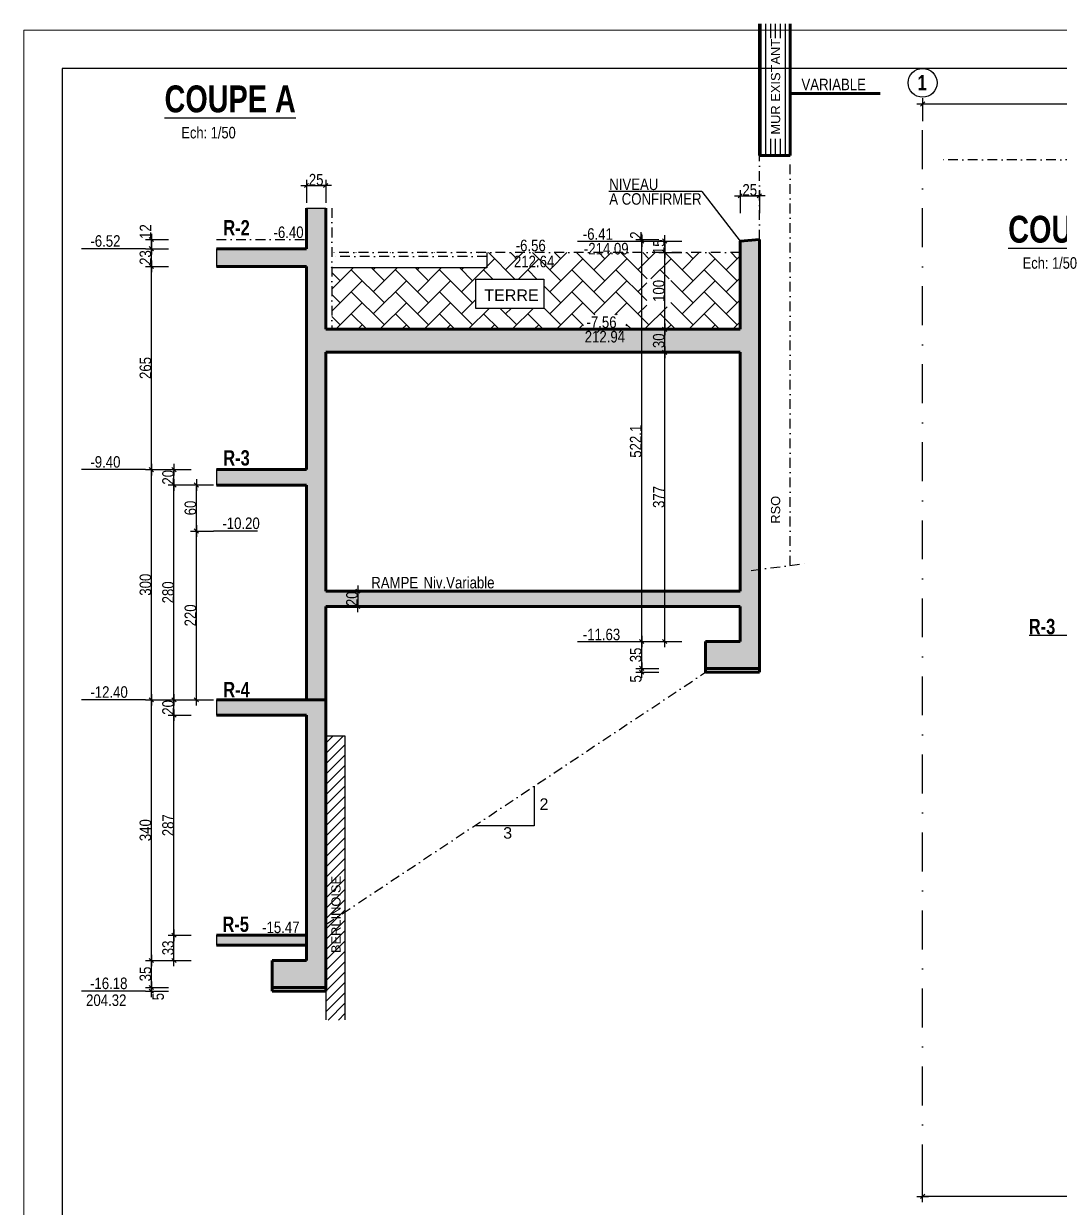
# Model space of a CAD drawing. Header units: millimetres. Extents: x -26249 to 60250, y -21218 to 23336.
# Drawn here: x 11663 to 13013, y 7217 to 8762 of the extents above; entities that cross this region are included whole.
import ezdxf
from ezdxf.enums import TextEntityAlignment as Align

# ---------------------------------------------------------------- set-up
doc = ezdxf.new("R2010")
doc.units = ezdxf.units.MM
doc.linetypes.add('TIRETPTX2', pattern=[50.8, 25.4, -12.7, 0, -12.7])
for name, color, linetype in [('01_cote_gen', 4, 'Continuous'), ('01_linteaux', 2, 'Continuous'), ('01_poch_BN', 9, 'Continuous'), ('01_poch_murs', 253, 'Continuous'), ('01_texte', 230, 'Continuous'), ('AA_COTES', 2, 'Continuous')]:
    doc.layers.add(name, color=color, linetype=linetype)
doc.layers.add('01_murs_coup', color=5, linetype='Continuous', lineweight=60)
doc.styles.add('ARIAL NA', font='ARIALN.TTF')
doc.styles.add('impact', font='impact.ttf')
doc.styles.add('MATTE_TXT', font='arial.ttf')
doc.styles.add('STYLE2', font='ARIALN.TTF')
doc.dimstyles.new('JB50', dxfattribs={"dimscale": 0.1, "dimtxt": 150, "dimasz": 15, "dimexe": 0.1, "dimexo": 0.1, "dimgap": 0.09, "dimtad": 1, "dimdec": 1, "dimdsep": 46, "dimtxsty": 'STYLE2', "dimblk1": 'BOND_G', "dimblk2": 'BOND_D', "dimsah": 1, "dimcen": 1.5, "dimdle": 0.01, "dimse1": 1, "dimse2": 1, "dimclrd": 4, "dimclre": 2, "dimclrt": 6, "dimazin": 2, "dimtfac": 2.333333, "dimtdec": 1, "dimtix": 1, "dimtmove": 2, "dimatfit": 3, "dimldrblk": 'BOND_G', "dimfxl": 1, "dimtolj": 1, "dimtzin": 0, "dimarcsym": 0})

# ---------------------------------------------------------------- blocks, each defined once
blk = doc.blocks.new('BOND_G')
at = {"layer": 'AA_COTES', "color": 0}
for p, q in [((0, -5), (0, 15)), ((5, 0), (-5, 0)), ((1.8, 1.8), (-1.8, -1.8))]:
    blk.add_line(p, q, dxfattribs=at)
blk = doc.blocks.new('BOND_D')
at = {"layer": 'AA_COTES', "color": 0}
for p, q in [((5, 0), (-5, 0)), ((-1.8, -1.8), (1.8, 1.8)), ((0, 5), (0, -15))]:
    blk.add_line(p, q, dxfattribs=at)
blk = doc.blocks.new('*D1920')
at = {"layer": '01_cote_gen', "color": 4, "lineweight": -2, "transparency": 16777216}
blk.add_line((12835.6, 8657), (13452.6, 8657), dxfattribs=at)
at = {"layer": 'Defpoints', "color": 0, "transparency": 16777216}
for p in [(12834.1, 8653.5), (13454.1, 8657), (13454.1, 8653.5)]:
    blk.add_point(p, dxfattribs=at)
at = {"layer": '01_cote_gen', "color": 4, "lineweight": -2, "transparency": 16777216, "xscale": 1.5, "yscale": 1.5, "zscale": 1.5, "rotation": 180}
blk.add_blockref('BOND_G', (12834.1, 8657), dxfattribs=at)
at = {"layer": '01_cote_gen', "color": 4, "lineweight": -2, "transparency": 16777216, "xscale": 1.5, "yscale": 1.5, "zscale": 1.5}
blk.add_blockref('BOND_D', (13454.1, 8657), dxfattribs=at)
at = {"layer": '01_cote_gen', "color": 6, "transparency": 16777216, "insert": (13144.1, 8664.6), "char_height": 15, "attachment_point": 5, "style": 'STYLE2'}
blk.add_mtext('\\A1;620', dxfattribs=at)
blk = doc.blocks.new('*D2115')
at = {"layer": '01_cote_gen', "color": 4, "lineweight": -2, "transparency": 16777216}
blk.add_line((13452.6, 7232.9), (12835.6, 7232.9), dxfattribs=at)
at = {"layer": 'Defpoints', "color": 0, "transparency": 16777216}
for p in [(12834.1, 7232.9), (12834.1, 7225), (13454.1, 7225)]:
    blk.add_point(p, dxfattribs=at)
at = {"layer": '01_cote_gen', "color": 4, "lineweight": -2, "transparency": 16777216, "xscale": 1.5, "yscale": 1.5, "zscale": 1.5, "rotation": 180}
blk.add_blockref('BOND_D', (12834.1, 7232.9), dxfattribs=at)
at = {"layer": '01_cote_gen', "color": 4, "lineweight": -2, "transparency": 16777216, "xscale": 1.5, "yscale": 1.5, "zscale": 1.5}
blk.add_blockref('BOND_G', (13454.1, 7232.9), dxfattribs=at)
at = {"layer": '01_cote_gen', "color": 6, "transparency": 16777216, "insert": (13144.1, 7240.6), "char_height": 15, "attachment_point": 5, "style": 'STYLE2'}
blk.add_mtext('\\A1;620', dxfattribs=at)
blk = doc.blocks.new('*D2318')
at = {"layer": '01_cote_gen', "color": 4, "lineweight": -2, "transparency": 16777216}
blk.add_line((12597.8, 8537.3), (12619.8, 8537.3), dxfattribs=at)
at = {"layer": 'Defpoints', "color": 0, "transparency": 16777216}
for p in [(12596.3, 8542.3), (12621.3, 8544.3), (12621.3, 8537.3)]:
    blk.add_point(p, dxfattribs=at)
at = {"layer": '01_cote_gen', "color": 4, "lineweight": -2, "transparency": 16777216, "xscale": 1.5, "yscale": 1.5, "zscale": 1.5, "rotation": 180}
blk.add_blockref('BOND_G', (12596.3, 8537.3), dxfattribs=at)
at = {"layer": '01_cote_gen', "color": 4, "lineweight": -2, "transparency": 16777216, "xscale": 1.5, "yscale": 1.5, "zscale": 1.5}
blk.add_blockref('BOND_D', (12621.3, 8537.3), dxfattribs=at)
at = {"layer": '01_cote_gen', "color": 6, "transparency": 16777216, "insert": (12608.8, 8544.9), "char_height": 15, "attachment_point": 5, "style": 'STYLE2'}
blk.add_mtext('\\A1;25', dxfattribs=at)
blk = doc.blocks.new('*D2327')
at = {"layer": '01_cote_gen', "color": 4, "lineweight": -2, "transparency": 16777216}
blk.add_line((12498, 7957.7), (12498, 8331.8), dxfattribs=at)
at = {"layer": 'Defpoints', "color": 0, "transparency": 16777216}
for p in [(12498, 8333.3), (12596.3, 8333.3), (12596.3, 7956.2)]:
    blk.add_point(p, dxfattribs=at)
at = {"layer": '01_cote_gen', "color": 4, "lineweight": -2, "transparency": 16777216, "xscale": 1.5, "yscale": 1.5, "zscale": 1.5}
for name, p, rotation in [('BOND_D', (12498, 8333.3), 90), ('BOND_G', (12498, 7956.2), 270)]:
    blk.add_blockref(name, p, dxfattribs=dict(at, rotation=rotation))
at = {"layer": '01_cote_gen', "color": 6, "transparency": 16777216, "insert": (12490.3, 8144.7), "char_height": 15, "attachment_point": 5, "rotation": 90, "style": 'STYLE2'}
blk.add_mtext('\\A1;377', dxfattribs=at)
blk = doc.blocks.new('*D2328')
at = {"layer": '01_cote_gen', "color": 4, "lineweight": -2, "transparency": 16777216}
blk.add_line((11887.7, 8101.8), (11887.7, 8158.8), dxfattribs=at)
at = {"layer": 'Defpoints', "color": 0, "transparency": 16777216}
for p in [(11887.7, 8160.3), (11920.9, 8160.3), (11910.2, 8100.3)]:
    blk.add_point(p, dxfattribs=at)
at = {"layer": '01_cote_gen', "color": 4, "lineweight": -2, "transparency": 16777216, "xscale": 1.5, "yscale": 1.5, "zscale": 1.5}
for name, p, rotation in [('BOND_D', (11887.7, 8160.3), 90), ('BOND_G', (11887.7, 8100.3), 270)]:
    blk.add_blockref(name, p, dxfattribs=dict(at, rotation=rotation))
at = {"layer": '01_cote_gen', "color": 6, "transparency": 16777216, "insert": (11880, 8130.3), "char_height": 15, "attachment_point": 5, "rotation": 90, "style": 'STYLE2'}
blk.add_mtext('\\A1;60', dxfattribs=at)
blk = doc.blocks.new('*D2319')
at = {"layer": '01_cote_gen', "color": 4, "lineweight": -2, "transparency": 16777216}
blk.add_line((12468, 7922.7), (12468, 7954.7), dxfattribs=at)
at = {"layer": 'Defpoints', "color": 0, "transparency": 16777216}
for p in [(12468, 7956.2), (12521.3, 7956.2), (12521.3, 7921.2)]:
    blk.add_point(p, dxfattribs=at)
at = {"layer": '01_cote_gen', "color": 4, "lineweight": -2, "transparency": 16777216, "xscale": 1.5, "yscale": 1.5, "zscale": 1.5}
for name, p, rotation in [('BOND_D', (12468, 7956.2), 90), ('BOND_G', (12468, 7921.2), 270)]:
    blk.add_blockref(name, p, dxfattribs=dict(at, rotation=rotation))
at = {"layer": '01_cote_gen', "color": 6, "transparency": 16777216, "insert": (12460.3, 7938.7), "char_height": 15, "attachment_point": 5, "rotation": 90, "style": 'STYLE2'}
blk.add_mtext('\\A1;35', dxfattribs=at)
blk = doc.blocks.new('*D2320')
at = {"layer": '01_cote_gen', "color": 4, "lineweight": -2, "transparency": 16777216}
blk.add_line((11858.5, 7541.8), (11858.5, 7571.8), dxfattribs=at)
at = {"layer": 'Defpoints', "color": 0, "transparency": 16777216}
for p in [(11858.5, 7573.3), (12015.8, 7573.3), (12015.8, 7540.3)]:
    blk.add_point(p, dxfattribs=at)
at = {"layer": '01_cote_gen', "color": 4, "lineweight": -2, "transparency": 16777216, "xscale": 1.5, "yscale": 1.5, "zscale": 1.5}
for name, p, rotation in [('BOND_D', (11858.5, 7573.3), 90), ('BOND_G', (11858.5, 7540.3), 270)]:
    blk.add_blockref(name, p, dxfattribs=dict(at, rotation=rotation))
at = {"layer": '01_cote_gen', "color": 6, "transparency": 16777216, "insert": (11850.9, 7556.8), "char_height": 15, "attachment_point": 5, "rotation": 90, "style": 'STYLE2'}
blk.add_mtext('\\A1;33', dxfattribs=at)
blk = doc.blocks.new('*D2329')
at = {"layer": '01_cote_gen', "color": 4, "lineweight": -2, "transparency": 16777216}
blk.add_line((11829.1, 7501.8), (11829.1, 7503.8), dxfattribs=at)
at = {"layer": 'Defpoints', "color": 0, "transparency": 16777216}
for p in [(11829.1, 7505.3), (11986.3, 7505.3), (11986.3, 7500.3)]:
    blk.add_point(p, dxfattribs=at)
at = {"layer": '01_cote_gen', "color": 4, "lineweight": -2, "transparency": 16777216, "xscale": 1.5, "yscale": 1.5, "zscale": 1.5}
for name, p, rotation in [('BOND_D', (11829.1, 7505.3), 90), ('BOND_G', (11829.1, 7500.3), 270)]:
    blk.add_blockref(name, p, dxfattribs=dict(at, rotation=rotation))
at = {"layer": '01_cote_gen', "color": 6, "transparency": 16777216, "insert": (11838, 7493.3), "char_height": 15, "attachment_point": 5, "rotation": 90, "style": 'STYLE2'}
blk.add_mtext('\\A1;5', dxfattribs=at)
blk = doc.blocks.new('*D2330')
at = {"layer": '01_cote_gen', "color": 4, "lineweight": -2, "transparency": 16777216}
blk.add_line((11829.1, 7881.8), (11829.1, 8178.8), dxfattribs=at)
at = {"layer": 'Defpoints', "color": 0, "transparency": 16777216}
for p in [(11829.1, 8180.3), (11987.2, 8180.3), (11913.9, 7880.3)]:
    blk.add_point(p, dxfattribs=at)
at = {"layer": '01_cote_gen', "color": 4, "lineweight": -2, "transparency": 16777216, "xscale": 1.5, "yscale": 1.5, "zscale": 1.5}
for name, p, rotation in [('BOND_D', (11829.1, 8180.3), 90), ('BOND_G', (11829.1, 7880.3), 270)]:
    blk.add_blockref(name, p, dxfattribs=dict(at, rotation=rotation))
at = {"layer": '01_cote_gen', "color": 6, "transparency": 16777216, "insert": (11821.4, 8030.3), "char_height": 15, "attachment_point": 5, "rotation": 90, "style": 'STYLE2'}
blk.add_mtext('\\A1;300', dxfattribs=at)
blk = doc.blocks.new('*D2331')
at = {"layer": '01_cote_gen', "color": 4, "lineweight": -2, "transparency": 16777216}
blk.add_line((11858.5, 7574.8), (11858.5, 7858.8), dxfattribs=at)
at = {"layer": 'Defpoints', "color": 0, "transparency": 16777216}
for p in [(11858.5, 7860.3), (11913.9, 7860.3), (11881, 7573.3)]:
    blk.add_point(p, dxfattribs=at)
at = {"layer": '01_cote_gen', "color": 4, "lineweight": -2, "transparency": 16777216, "xscale": 1.5, "yscale": 1.5, "zscale": 1.5}
for name, p, rotation in [('BOND_D', (11858.5, 7860.3), 90), ('BOND_G', (11858.5, 7573.3), 270)]:
    blk.add_blockref(name, p, dxfattribs=dict(at, rotation=rotation))
at = {"layer": '01_cote_gen', "color": 6, "transparency": 16777216, "insert": (11850.9, 7716.8), "char_height": 15, "attachment_point": 5, "rotation": 90, "style": 'STYLE2'}
blk.add_mtext('\\A1;287', dxfattribs=at)
blk = doc.blocks.new('*D2332')
at = {"layer": '01_cote_gen', "color": 4, "lineweight": -2, "transparency": 16777216}
blk.add_line((11858.5, 7881.8), (11858.5, 8158.8), dxfattribs=at)
at = {"layer": 'Defpoints', "color": 0, "transparency": 16777216}
for p in [(11858.5, 8160.3), (11913.9, 8160.3), (11913.9, 7880.3)]:
    blk.add_point(p, dxfattribs=at)
at = {"layer": '01_cote_gen', "color": 4, "lineweight": -2, "transparency": 16777216, "xscale": 1.5, "yscale": 1.5, "zscale": 1.5}
for name, p, rotation in [('BOND_D', (11858.5, 8160.3), 90), ('BOND_G', (11858.5, 7880.3), 270)]:
    blk.add_blockref(name, p, dxfattribs=dict(at, rotation=rotation))
at = {"layer": '01_cote_gen', "color": 6, "transparency": 16777216, "insert": (11850.9, 8020.3), "char_height": 15, "attachment_point": 5, "rotation": 90, "style": 'STYLE2'}
blk.add_mtext('\\A1;280', dxfattribs=at)
blk = doc.blocks.new('*D2321')
at = {"layer": '01_cote_gen', "color": 4, "lineweight": -2, "transparency": 16777216}
blk.add_line((11858.5, 7861.8), (11858.5, 7878.8), dxfattribs=at)
at = {"layer": 'Defpoints', "color": 0, "transparency": 16777216}
for p in [(11851.6, 7880.3), (11858.5, 7880.3), (11881, 7860.3)]:
    blk.add_point(p, dxfattribs=at)
at = {"layer": '01_cote_gen', "color": 4, "lineweight": -2, "transparency": 16777216, "xscale": 1.5, "yscale": 1.5, "zscale": 1.5}
for name, p, rotation in [('BOND_D', (11858.5, 7880.3), 90), ('BOND_G', (11858.5, 7860.3), 270)]:
    blk.add_blockref(name, p, dxfattribs=dict(at, rotation=rotation))
at = {"layer": '01_cote_gen', "color": 6, "transparency": 16777216, "insert": (11850.9, 7870.3), "char_height": 15, "attachment_point": 5, "rotation": 90, "style": 'STYLE2'}
blk.add_mtext('\\A1;20', dxfattribs=at)
blk = doc.blocks.new('*D2333')
at = {"layer": '01_cote_gen', "color": 4, "lineweight": -2, "transparency": 16777216}
blk.add_line((12032.8, 8550.6), (12054.8, 8550.6), dxfattribs=at)
at = {"layer": 'Defpoints', "color": 0, "transparency": 16777216}
for p in [(12056.3, 8550.6), (12031.3, 8521.3), (12056.3, 8521.3)]:
    blk.add_point(p, dxfattribs=at)
at = {"layer": '01_cote_gen', "color": 4, "lineweight": -2, "transparency": 16777216, "xscale": 1.5, "yscale": 1.5, "zscale": 1.5, "rotation": 180}
blk.add_blockref('BOND_G', (12031.3, 8550.6), dxfattribs=at)
at = {"layer": '01_cote_gen', "color": 4, "lineweight": -2, "transparency": 16777216, "xscale": 1.5, "yscale": 1.5, "zscale": 1.5}
blk.add_blockref('BOND_D', (12056.3, 8550.6), dxfattribs=at)
at = {"layer": '01_cote_gen', "color": 6, "transparency": 16777216, "insert": (12043.8, 8558.2), "char_height": 15, "attachment_point": 5, "style": 'STYLE2'}
blk.add_mtext('\\A1;25', dxfattribs=at)
blk = doc.blocks.new('*D2334')
at = {"layer": '01_cote_gen', "color": 4, "lineweight": -2, "transparency": 16777216}
blk.add_line((11858.5, 8161.8), (11858.5, 8178.8), dxfattribs=at)
at = {"layer": 'Defpoints', "color": 0, "transparency": 16777216}
for p in [(11858.5, 8180.3), (11913.9, 8180.3), (11913.9, 8160.3)]:
    blk.add_point(p, dxfattribs=at)
at = {"layer": '01_cote_gen', "color": 4, "lineweight": -2, "transparency": 16777216, "xscale": 1.5, "yscale": 1.5, "zscale": 1.5}
for name, p, rotation in [('BOND_D', (11858.5, 8180.3), 90), ('BOND_G', (11858.5, 8160.3), 270)]:
    blk.add_blockref(name, p, dxfattribs=dict(at, rotation=rotation))
at = {"layer": '01_cote_gen', "color": 6, "transparency": 16777216, "insert": (11850.9, 8170.3), "char_height": 15, "attachment_point": 5, "rotation": 90, "style": 'STYLE2'}
blk.add_mtext('\\A1;20', dxfattribs=at)
blk = doc.blocks.new('*D2335')
at = {"layer": '01_cote_gen', "color": 4, "lineweight": -2, "transparency": 16777216}
blk.add_line((12498, 8334.8), (12498, 8361.8), dxfattribs=at)
at = {"layer": 'Defpoints', "color": 0, "transparency": 16777216}
for p in [(12498, 8363.3), (12536.6, 8363.3), (12536.6, 8333.3)]:
    blk.add_point(p, dxfattribs=at)
at = {"layer": '01_cote_gen', "color": 4, "lineweight": -2, "transparency": 16777216, "xscale": 1.5, "yscale": 1.5, "zscale": 1.5}
for name, p, rotation in [('BOND_D', (12498, 8363.3), 90), ('BOND_G', (12498, 8333.3), 270)]:
    blk.add_blockref(name, p, dxfattribs=dict(at, rotation=rotation))
at = {"layer": '01_cote_gen', "color": 6, "transparency": 16777216, "insert": (12490.3, 8348.3), "char_height": 15, "attachment_point": 5, "rotation": 90, "style": 'STYLE2'}
blk.add_mtext('\\A1;30', dxfattribs=at)
blk = doc.blocks.new('*D2322')
at = {"layer": '01_cote_gen', "color": 4, "lineweight": -2, "transparency": 16777216}
blk.add_line((11887.7, 7881.8), (11887.7, 8098.8), dxfattribs=at)
at = {"layer": 'Defpoints', "color": 0, "transparency": 16777216}
for p in [(11887.7, 8100.3), (12031.3, 8100.3), (12031.3, 7880.3)]:
    blk.add_point(p, dxfattribs=at)
at = {"layer": '01_cote_gen', "color": 4, "lineweight": -2, "transparency": 16777216, "xscale": 1.5, "yscale": 1.5, "zscale": 1.5}
for name, p, rotation in [('BOND_D', (11887.7, 8100.3), 90), ('BOND_G', (11887.7, 7880.3), 270)]:
    blk.add_blockref(name, p, dxfattribs=dict(at, rotation=rotation))
at = {"layer": '01_cote_gen', "color": 6, "transparency": 16777216, "insert": (11880, 7990.3), "char_height": 15, "attachment_point": 5, "rotation": 90, "style": 'STYLE2'}
blk.add_mtext('\\A1;220', dxfattribs=at)
blk = doc.blocks.new('*D2336')
at = {"layer": '01_cote_gen', "color": 4, "lineweight": -2, "transparency": 16777216}
blk.add_line((11829.1, 7506.8), (11829.1, 7538.8), dxfattribs=at)
at = {"layer": 'Defpoints', "color": 0, "transparency": 16777216}
for p in [(11829.1, 7540.3), (11986.3, 7540.3), (11986.3, 7505.3)]:
    blk.add_point(p, dxfattribs=at)
at = {"layer": '01_cote_gen', "color": 4, "lineweight": -2, "transparency": 16777216, "xscale": 1.5, "yscale": 1.5, "zscale": 1.5}
for name, p, rotation in [('BOND_D', (11829.1, 7540.3), 90), ('BOND_G', (11829.1, 7505.3), 270)]:
    blk.add_blockref(name, p, dxfattribs=dict(at, rotation=rotation))
at = {"layer": '01_cote_gen', "color": 6, "transparency": 16777216, "insert": (11821.4, 7522.8), "char_height": 15, "attachment_point": 5, "rotation": 90, "style": 'STYLE2'}
blk.add_mtext('\\A1;35', dxfattribs=at)
blk = doc.blocks.new('*D2323')
at = {"layer": '01_cote_gen', "color": 4, "lineweight": -2, "transparency": 16777216}
blk.add_line((11829.1, 7541.8), (11829.1, 7878.8), dxfattribs=at)
at = {"layer": 'Defpoints', "color": 0, "transparency": 16777216}
for p in [(11829.1, 7880.3), (11910.2, 7880.3), (11881, 7540.3)]:
    blk.add_point(p, dxfattribs=at)
at = {"layer": '01_cote_gen', "color": 4, "lineweight": -2, "transparency": 16777216, "xscale": 1.5, "yscale": 1.5, "zscale": 1.5}
for name, p, rotation in [('BOND_D', (11829.1, 7880.3), 90), ('BOND_G', (11829.1, 7540.3), 270)]:
    blk.add_blockref(name, p, dxfattribs=dict(at, rotation=rotation))
at = {"layer": '01_cote_gen', "color": 6, "transparency": 16777216, "insert": (11821.4, 7710.3), "char_height": 15, "attachment_point": 5, "rotation": 90, "style": 'STYLE2'}
blk.add_mtext('\\A1;340', dxfattribs=at)
blk = doc.blocks.new('*D2324')
at = {"layer": '01_cote_gen', "color": 4, "lineweight": -2, "transparency": 16777216}
blk.add_line((12468, 7957.7), (12468, 8476.8), dxfattribs=at)
at = {"layer": 'Defpoints', "color": 0, "transparency": 16777216}
for p in [(12468, 8478.3), (12520.5, 8478.3), (12520.5, 7956.2)]:
    blk.add_point(p, dxfattribs=at)
at = {"layer": '01_cote_gen', "color": 4, "lineweight": -2, "transparency": 16777216, "xscale": 1.5, "yscale": 1.5, "zscale": 1.5}
for name, p, rotation in [('BOND_D', (12468, 8478.3), 90), ('BOND_G', (12468, 7956.2), 270)]:
    blk.add_blockref(name, p, dxfattribs=dict(at, rotation=rotation))
at = {"layer": '01_cote_gen', "color": 6, "transparency": 16777216, "insert": (12460.3, 8217.3), "char_height": 15, "attachment_point": 5, "rotation": 90, "style": 'STYLE2'}
blk.add_mtext('\\A1;522.1', dxfattribs=at)
blk = doc.blocks.new('*D2337')
at = {"layer": '01_cote_gen', "color": 4, "lineweight": -2, "transparency": 16777216}
for p, q in [((12468, 8481.8), (12468, 8483.3)), ((12468, 8480.3), (12468, 8478.3)), ((12468, 8476.8), (12468, 8475.3))]:
    blk.add_line(p, q, dxfattribs=at)
at = {"layer": 'Defpoints', "color": 0, "transparency": 16777216}
for p in [(12621.3, 8480.3), (12468, 8478.3), (12596.3, 8478.3)]:
    blk.add_point(p, dxfattribs=at)
at = {"layer": '01_cote_gen', "color": 4, "lineweight": -2, "transparency": 16777216, "xscale": 1.5, "yscale": 1.5, "zscale": 1.5}
for name, p, rotation in [('BOND_G', (12468, 8480.3), 270), ('BOND_D', (12468, 8478.3), 90)]:
    blk.add_blockref(name, p, dxfattribs=dict(at, rotation=rotation))
at = {"layer": '01_cote_gen', "color": 6, "transparency": 16777216, "insert": (12460.4, 8486), "char_height": 15, "attachment_point": 5, "rotation": 90, "style": 'STYLE2'}
blk.add_mtext('\\A1;2', dxfattribs=at)
blk = doc.blocks.new('*D2338')
at = {"layer": '01_cote_gen', "color": 4, "lineweight": -2, "transparency": 16777216}
blk.add_line((12498, 8364.8), (12498, 8461.8), dxfattribs=at)
at = {"layer": 'Defpoints', "color": 0, "transparency": 16777216}
for p in [(12498, 8463.3), (12596.3, 8463.3), (12520.5, 8363.3)]:
    blk.add_point(p, dxfattribs=at)
at = {"layer": '01_cote_gen', "color": 4, "lineweight": -2, "transparency": 16777216, "xscale": 1.5, "yscale": 1.5, "zscale": 1.5}
for name, p, rotation in [('BOND_D', (12498, 8463.3), 90), ('BOND_G', (12498, 8363.3), 270)]:
    blk.add_blockref(name, p, dxfattribs=dict(at, rotation=rotation))
at = {"layer": '01_cote_gen', "color": 6, "transparency": 16777216, "insert": (12490.3, 8413.3), "char_height": 15, "attachment_point": 5, "rotation": 90, "style": 'STYLE2'}
blk.add_mtext('\\A1;100', dxfattribs=at)
blk = doc.blocks.new('*D2339')
at = {"layer": '01_cote_gen', "color": 4, "lineweight": -2, "transparency": 16777216}
for p, q in [((12498, 8479.8), (12498, 8481.3)), ((12498, 8478.3), (12498, 8463.3)), ((12498, 8461.8), (12498, 8460.3))]:
    blk.add_line(p, q, dxfattribs=at)
at = {"layer": 'Defpoints', "color": 0, "transparency": 16777216}
for p in [(12498, 8463.3), (12596.3, 8478.3), (12596.3, 8463.3)]:
    blk.add_point(p, dxfattribs=at)
at = {"layer": '01_cote_gen', "color": 4, "lineweight": -2, "transparency": 16777216, "xscale": 1.5, "yscale": 1.5, "zscale": 1.5}
for name, p, rotation in [('BOND_G', (12498, 8478.3), 270), ('BOND_D', (12498, 8463.3), 90)]:
    blk.add_blockref(name, p, dxfattribs=dict(at, rotation=rotation))
at = {"layer": '01_cote_gen', "color": 6, "transparency": 16777216, "insert": (12490.3, 8470.8), "char_height": 15, "attachment_point": 5, "rotation": 90, "style": 'STYLE2'}
blk.add_mtext('\\A1;15', dxfattribs=at)
blk = doc.blocks.new('*D2325')
at = {"layer": '01_cote_gen', "color": 4, "lineweight": -2, "transparency": 16777216}
blk.add_line((12468, 7917.7), (12468, 7919.7), dxfattribs=at)
at = {"layer": 'Defpoints', "color": 0, "transparency": 16777216}
for p in [(12468, 7921.2), (12551.3, 7921.2), (12551.3, 7916.2)]:
    blk.add_point(p, dxfattribs=at)
at = {"layer": '01_cote_gen', "color": 4, "lineweight": -2, "transparency": 16777216, "xscale": 1.5, "yscale": 1.5, "zscale": 1.5}
for name, p, rotation in [('BOND_D', (12468, 7921.2), 90), ('BOND_G', (12468, 7916.2), 270)]:
    blk.add_blockref(name, p, dxfattribs=dict(at, rotation=rotation))
at = {"layer": '01_cote_gen', "color": 6, "transparency": 16777216, "insert": (12460.3, 7907.5), "char_height": 15, "attachment_point": 5, "rotation": 90, "style": 'STYLE2'}
blk.add_mtext('\\A1;5', dxfattribs=at)
blk = doc.blocks.new('*D2340')
at = {"layer": '01_cote_gen', "color": 4, "lineweight": -2, "transparency": 16777216}
blk.add_line((11829.1, 8181.8), (11829.1, 8443.8), dxfattribs=at)
at = {"layer": 'Defpoints', "color": 0, "transparency": 16777216}
for p in [(11829.1, 8445.3), (11926.7, 8445.3), (11881, 8180.3)]:
    blk.add_point(p, dxfattribs=at)
at = {"layer": '01_cote_gen', "color": 4, "lineweight": -2, "transparency": 16777216, "xscale": 1.5, "yscale": 1.5, "zscale": 1.5}
for name, p, rotation in [('BOND_D', (11829.1, 8445.3), 90), ('BOND_G', (11829.1, 8180.3), 270)]:
    blk.add_blockref(name, p, dxfattribs=dict(at, rotation=rotation))
at = {"layer": '01_cote_gen', "color": 6, "transparency": 16777216, "insert": (11821.4, 8312.8), "char_height": 15, "attachment_point": 5, "rotation": 90, "style": 'STYLE2'}
blk.add_mtext('\\A1;265', dxfattribs=at)
blk = doc.blocks.new('*D2341')
at = {"layer": '01_cote_gen', "color": 4, "lineweight": -2, "transparency": 16777216}
blk.add_line((11829.1, 8446.8), (11829.1, 8466.8), dxfattribs=at)
at = {"layer": 'Defpoints', "color": 0, "transparency": 16777216}
for p in [(11829.1, 8468.3), (11951.6, 8468.3), (11951.6, 8445.3)]:
    blk.add_point(p, dxfattribs=at)
at = {"layer": '01_cote_gen', "color": 4, "lineweight": -2, "transparency": 16777216, "xscale": 1.5, "yscale": 1.5, "zscale": 1.5}
for name, p, rotation in [('BOND_D', (11829.1, 8468.3), 90), ('BOND_G', (11829.1, 8445.3), 270)]:
    blk.add_blockref(name, p, dxfattribs=dict(at, rotation=rotation))
at = {"layer": '01_cote_gen', "color": 6, "transparency": 16777216, "insert": (11821.4, 8456.8), "char_height": 15, "attachment_point": 5, "rotation": 90, "style": 'STYLE2'}
blk.add_mtext('\\A1;23', dxfattribs=at)
blk = doc.blocks.new('*D2342')
at = {"layer": '01_cote_gen', "color": 4, "lineweight": -2, "transparency": 16777216}
blk.add_line((11829.1, 8469.8), (11829.1, 8478.8), dxfattribs=at)
at = {"layer": 'Defpoints', "color": 0, "transparency": 16777216}
for p in [(11829.1, 8480.3), (11951.8, 8480.3), (11951.8, 8468.3)]:
    blk.add_point(p, dxfattribs=at)
at = {"layer": '01_cote_gen', "color": 4, "lineweight": -2, "transparency": 16777216, "xscale": 1.5, "yscale": 1.5, "zscale": 1.5}
for name, p, rotation in [('BOND_D', (11829.1, 8480.3), 90), ('BOND_G', (11829.1, 8468.3), 270)]:
    blk.add_blockref(name, p, dxfattribs=dict(at, rotation=rotation))
at = {"layer": '01_cote_gen', "color": 6, "transparency": 16777216, "insert": (11821.5, 8490.7), "char_height": 15, "attachment_point": 5, "rotation": 90, "style": 'STYLE2'}
blk.add_mtext('\\A1;12', dxfattribs=at)
blk = doc.blocks.new('*D2326')
at = {"layer": '01_cote_gen', "color": 4, "lineweight": -2, "transparency": 16777216}
blk.add_line((12098.2, 8020.4), (12098.2, 8003.4), dxfattribs=at)
at = {"layer": 'Defpoints', "color": 0, "transparency": 16777216}
for p in [(12086.6, 8021.9), (12086.6, 8001.9), (12098.2, 8001.9)]:
    blk.add_point(p, dxfattribs=at)
at = {"layer": '01_cote_gen', "color": 4, "lineweight": -2, "transparency": 16777216, "xscale": 1.5, "yscale": 1.5, "zscale": 1.5}
for name, p, rotation in [('BOND_G', (12098.2, 8021.9), 90), ('BOND_D', (12098.2, 8001.9), 270)]:
    blk.add_blockref(name, p, dxfattribs=dict(at, rotation=rotation))
at = {"layer": '01_cote_gen', "color": 6, "transparency": 16777216, "insert": (12090.5, 8011.9), "char_height": 15, "attachment_point": 5, "rotation": 90, "style": 'STYLE2'}
blk.add_mtext('\\A1;20', dxfattribs=at)

msp = doc.modelspace()

# ---------------------------------------------------------------- hatches: boundary and pattern name
at = {"layer": '01_poch_BN'}
h = msp.add_hatch(color=256, dxfattribs=at)
h.dxf.hatch_style = 1
h.paths.add_polyline_path([(12621.318, 8480.284), (12596.318, 8478.284), (12596.318, 8363.268), (12056.318, 8363.268), (12056.318, 8521.326), (12031.318, 8521.326), (12031.318, 8468.269), (11913.903, 8468.269), (11913.903, 8445.269), (12031.318, 8445.269), (12031.318, 8180.269), (11913.903, 8180.269), (11913.903, 8160.269), (12031.318, 8160.269), (12031.318, 7880.269), (12056.318, 7880.269), (12056.318, 8001.889), (12596.318, 8001.889), (12596.318, 7956.225), (12551.318, 7956.225), (12551.318, 7921.218), (12621.318, 7921.218)])
h.paths.add_polyline_path([(12596.318, 8333.267), (12596.318, 8021.889), (12056.318, 8021.889), (12056.318, 8333.267)], flags=16)
h.paths.add_polyline_path([(12056.318, 7880.269), (12031.318, 7880.269), (11913.903, 7880.269), (11913.903, 7860.269), (12031.318, 7860.269), (12031.318, 7540.268), (11986.318, 7540.268), (11986.318, 7505.268), (12056.318, 7505.268)])
h.paths.add_polyline_path([(12031.318, 7573.268), (11913.903, 7573.268), (11913.903, 7560.268), (12031.318, 7560.268)], flags=17)
at = {"layer": '01_poch_murs'}
h = msp.add_hatch(dxfattribs=at)
h.set_pattern_fill('ANSI31', color=256, scale=2, angle=45)
h.set_pattern_definition([(90, (-9620.563, 7018.9435), (-6.35, 1e-15), [])])
h.paths.add_polyline_path([(12651.747, 8611.575), (12651.747, 8742.585), (12633.133, 8742.585), (12633.133, 8611.575)], flags=16)
h.paths.add_polyline_path([(12661.318, 8761.658), (12621.318, 8761.658), (12621.318, 8591.789), (12661.318, 8591.789)])
h = msp.add_hatch(dxfattribs=at)
h.set_pattern_fill('AR-HBONE', color=256, scale=0.2)
h.set_pattern_definition([(45, (221.24, 5912.003), (3e-15, 28.73682), [60.96, -20.32]), (135, (235.61, 5926.372), (3e-15, 28.73682), [60.96, -20.32])])
h.paths.add_polyline_path([(12596.318, 8463.268), (12064.318, 8463.268), (12064.318, 8363.268), (12596.318, 8363.268)])
h.paths.add_polyline_path([(12340.367, 8390.516), (12251.777, 8390.516), (12251.777, 8428.808), (12340.367, 8428.808)], flags=16)
h.paths.add_polyline_path([(12505.863, 8392.687), (12505.863, 8428.857), (12474.635, 8428.857), (12474.635, 8392.687)], flags=16)
h.paths.add_polyline_path([(12259.073, 8396.458), (12337.592, 8396.458), (12337.592, 8418.958), (12259.073, 8418.958)], flags=0)
h.paths.add_polyline_path([(12063.552, 8443.268), (12256.493, 8443.268), (12256.493, 8463.028), (12063.552, 8463.028)])
h.paths.add_polyline_path([(12392.258, 8358.957), (12447.679, 8358.957), (12447.679, 8381.933), (12392.258, 8381.933)])
h = msp.add_hatch(dxfattribs=at)
h.set_pattern_fill('ANSI31', color=256, scale=3)
h.set_pattern_definition([(45, (400.077, 5569.604), (-6.735192, 6.735192), [])])
h.paths.add_polyline_path([(12081.318, 7833.269), (12064.318, 7833.269), (12064.318, 7460.772), (12081.318, 7460.804)])
h.paths.add_polyline_path([(12064.318, 7833.269), (12056.318, 7833.269), (12056.318, 7462.775), (12064.318, 7462.775)])
h.paths.add_polyline_path([(12081.318, 7460.804), (12064.318, 7460.772), (12064.318, 7462.775), (12081.318, 7462.775)], flags=17)

# ---------------------------------------------------------------- linework, layer by layer
at = {"layer": '01_linteaux', "linetype": 'TIRETPTX2', "ltscale": 2}
msp.add_line((12834.051, 7249.803), (12834.055, 8634.48), dxfattribs=at)
at = {"layer": '01_linteaux', "linetype": 'TIRETPTX2', "ltscale": 0.5}
for p, q in [((12621.318, 8480.284), (12621.318, 8589.789)), ((12661.318, 8055.366), (12661.318, 8589.789)), ((14180.625, 8584.204), (12860.338, 8584.204)), ((12064.318, 8521.326), (12064.318, 8363.268)), ((11913.903, 8480.269), (12031.318, 8480.269)), ((12596.318, 8463.268), (12064.318, 8463.268)), ((12266.318, 8458.268), (12064.318, 8458.268)), ((12610.626, 8048.864), (12680.479, 8057.824)), ((12056.318, 7587.168), (12551.318, 7916.168))]:
    msp.add_line(p, q, dxfattribs=at)
at = {"layer": '01_linteaux'}
for p, q in [((12266.318, 8463.268), (12266.318, 8443.268)), ((12266.318, 8443.268), (12064.318, 8443.268)), ((12056.318, 7833.269), (12081.318, 7833.269)), ((12081.318, 7833.269), (12081.318, 7463.026)), ((12056.318, 7500.268), (12056.318, 7463.026))]:
    msp.add_line(p, q, dxfattribs=at)
at = {"layer": '01_murs_coup'}
for p, q in [((12621.318, 8761.658), (12621.318, 8589.789)), ((12661.318, 8589.789), (12661.318, 8761.658)), ((12661.318, 8670.79), (12778.895, 8670.79)), ((12621.318, 8589.789), (12661.318, 8589.789)), ((12031.318, 8521.326), (12031.318, 8468.269)), ((12056.318, 8521.326), (12056.318, 8363.268)), ((12596.318, 8478.284), (12621.318, 8480.284)), ((12621.318, 8480.284), (12621.318, 7916.168)), ((11913.903, 8468.269), (12031.318, 8468.269)), ((12596.318, 8478.284), (12596.318, 8363.268)), ((11913.903, 8445.269), (12031.318, 8445.269)), ((12031.318, 8445.269), (12031.318, 8180.269)), ((12056.318, 8363.268), (12596.318, 8363.268)), ((12056.318, 8333.267), (12056.318, 8021.889)), ((12056.318, 8333.267), (12596.318, 8333.267)), ((12596.318, 8333.267), (12596.318, 8021.889)), ((11913.903, 8180.269), (12031.318, 8180.269)), ((11913.903, 8160.269), (12031.318, 8160.269)), ((12031.318, 8160.269), (12031.318, 7880.269)), ((12596.318, 8021.889), (12056.318, 8021.889)), ((12596.318, 8001.889), (12056.318, 8001.889)), ((12056.318, 8001.889), (12056.318, 7500.268)), ((12596.318, 8001.889), (12596.318, 7956.225)), ((12551.318, 7956.225), (12551.318, 7916.168)), ((12551.318, 7956.225), (12596.318, 7956.225)), ((12551.318, 7921.218), (12621.318, 7921.218)), ((12551.318, 7916.168), (12621.318, 7916.168)), ((11913.903, 7880.269), (12056.318, 7880.269)), ((11913.903, 7860.269), (12031.318, 7860.269)), ((12031.318, 7860.269), (12031.318, 7540.268)), ((12031.318, 7573.268), (11913.903, 7573.268)), ((12031.318, 7560.268), (11913.903, 7560.268)), ((11986.318, 7540.268), (11986.318, 7500.268)), ((12031.318, 7540.268), (11986.318, 7540.268)), ((12056.318, 7505.268), (11986.318, 7505.268)), ((12056.318, 7500.268), (11986.318, 7500.268))]:
    msp.add_line(p, q, dxfattribs=at)
at = {"layer": '01_murs_coup', "linetype": 'Continuous', "lineweight": 5}
for p, q in [((22206.96, 8753.358), (11662.741, 8753.358)), ((11662.741, 8753.358), (11662.741, 4553.358))]:
    msp.add_line(p, q, dxfattribs=at)
at = {"layer": '01_murs_coup', "const_width": 3}
msp.add_lwpolyline([(12661.318, 8670.79), (12778.895, 8670.79)], dxfattribs=at)
at = {"layer": '01_poch_BN'}
for p, q in [((12031.318, 8521.326), (12056.318, 8521.326)), ((11913.903, 8468.269), (11913.903, 8445.269)), ((11913.903, 8180.269), (11913.903, 8160.269)), ((11913.903, 7880.269), (11913.903, 7860.269)), ((11913.903, 7573.268), (11913.903, 7560.268))]:
    msp.add_line(p, q, dxfattribs=at)
at = {"layer": '01_poch_murs'}
for p, q in [((12031.318, 8521.326), (12056.318, 8521.326)), ((11913.903, 8180.269), (11913.903, 8160.269)), ((11913.903, 7880.269), (11913.903, 7860.269)), ((11913.903, 7573.268), (11913.903, 7560.268))]:
    msp.add_line(p, q, dxfattribs=at)
at = {"layer": '01_texte'}
for p, q in [((22156.96, 8703.358), (11712.741, 8703.358)), ((11712.741, 8703.358), (11712.741, 4603.358)), ((12546.271, 8542.784), (12425.307, 8542.784)), ((12546.271, 8542.784), (12596.318, 8478.284)), ((11821.566, 8468.269), (11738.186, 8468.269)), ((12384.337, 8478.284), (12460.476, 8478.284)), ((11821.566, 8180.269), (11738.186, 8180.269)), ((11967.209, 8100.268), (11910.155, 8100.268)), ((12384.337, 7956.225), (12460.476, 7956.225)), ((13114.994, 7964.195), (12972.985, 7964.195)), ((11821.566, 7880.269), (11738.186, 7880.269)), ((12328.095, 7767.804), (12328.095, 7716.099)), ((12328.095, 7716.099), (12250.537, 7716.099)), ((11821.566, 7500.268), (11738.186, 7500.268))]:
    msp.add_line(p, q, dxfattribs=at)
msp.add_lwpolyline([(12251.777, 8428.808), (12340.367, 8428.808), (12340.367, 8390.516), (12251.777, 8390.516)], close=True, dxfattribs=at)
msp.add_circle((12834.055, 8684.553), 18.806, dxfattribs=at)

# ---------------------------------------------------------------- texts
at = {"layer": '01_texte', "style": 'MATTE_TXT'}
for s, p in [('MUR EXISTANT', (12648.44, 8617.1)), ('RSO', (12648.44, 8109.799)), ('BERLINOISE', (12075.575, 7550.058))]:
    msp.add_text(s, height=12, rotation=90, dxfattribs=at).set_placement(p)
at = {"layer": '01_texte', "style": 'impact'}
for s, p in [('%%UCOUPE A', (11931.765, 8635.613)), ('%%UCOUPE 1', (13028.002, 8465.709))]:
    msp.add_text(s, height=35, dxfattribs=at).set_placement(p, align=Align.BOTTOM_CENTER)
at = {"layer": '01_texte'}
for s, height, style, p in [('VARIABLE', 15, 'ARIAL NA', (12676.19, 8674.946)), ('NIVEAU', 15, 'ARIAL NA', (12425.753, 8544.791)), ('A CONFIRMER', 15, 'ARIAL NA', (12425.753, 8525.702)), ('R-2', 20, 'impact', (11922.747, 8485.643)), ('-6.40', 15, 'ARIAL NA', (11988.273, 8482.303)), ('-6.41', 15, 'ARIAL NA', (12391.278, 8479.966)), ('-6.52', 15, 'ARIAL NA', (11749.65, 8470.887)), ('-6.56', 15, 'ARIAL NA', (12303.845, 8465.042)), ('-214.09', 15, 'ARIAL NA', (12392.657, 8460.867)), ('212.64', 15, 'ARIAL NA', (12301.532, 8444.137)), ('TERRE', 15, 'MATTE_TXT', (12262.823, 8400.208)), ('-7.56', 15, 'ARIAL NA', (12396.087, 8365.042)), ('212.94', 15, 'ARIAL NA', (12393.775, 8346.137)), ('R-3', 20, 'impact', (11922.747, 8185.643)), ('-9.40', 15, 'ARIAL NA', (11749.65, 8182.887)), ('-10.20', 15, 'ARIAL NA', (11921.619, 8102.886)), ('RAMPE', 15, 'ARIAL NA', (12115.649, 8025.458)), ('Niv.Variable', 15, 'ARIAL NA', (12183.621, 8025.532)), ('-11.63', 15, 'ARIAL NA', (12391.278, 7957.907)), ('-12.40', 15, 'ARIAL NA', (11749.65, 7882.887)), ('R-4', 20, 'impact', (11922.747, 7883.538)), ('2', 15, 'MATTE_TXT', (12334.889, 7736.762)), ('3', 15, 'MATTE_TXT', (12287.534, 7699.201)), ('R-5', 20, 'impact', (11921.715, 7577.697)), ('-15.47', 15, 'ARIAL NA', (11973.425, 7576.13)), ('-16.18', 15, 'ARIAL NA', (11749.209, 7503.13)), ('204.32', 15, 'ARIAL NA', (11744.024, 7481.144))]:
    msp.add_text(s, height=height, dxfattribs=dict(at, style=style)).set_placement(p)
at = {"layer": '01_texte', "style": 'MATTE_TXT', "width": 0.8}
for p in [(11903.628, 8607.593), (12999.864, 8437.689)]:
    msp.add_text('Ech: 1/50', height=15, dxfattribs=at).set_placement(p, align=Align.BOTTOM_CENTER)
at = {"layer": '01_texte', "char_height": 20, "style": 'impact'}
for s, insert, attachment_point, line_spacing_factor in [('1', (12827.486, 8694.659), 1, 0.895453), ('R-3', (13006.921, 7985.73), 3, 0.894142)]:
    msp.add_mtext(s, dxfattribs=dict(at, insert=insert, attachment_point=attachment_point, line_spacing_factor=line_spacing_factor))

# ---------------------------------------------------------------- dimensions: what is measured, and where the dimension line sits
at = {"layer": '01_cote_gen'}
for base, p1, p2, picture, middle in [((13454.055, 8656.98), (12834.055, 8653.46), (13454.055, 8653.46), '*D1920', (13144.055, 8664.647)), ((12056.318, 8550.572), (12031.318, 8521.326), (12056.318, 8521.326), '*D2333', (12043.818, 8558.239)), ((12621.318, 8537.274), (12596.318, 8542.254), (12621.318, 8544.254), '*D2318', (12608.818, 8544.941)), ((12834.051, 7232.922), (13454.055, 7224.979), (12834.051, 7224.981), '*D2115', (13144.053, 7240.59))]:
    dim = msp.add_linear_dim(base=base, p1=p1, p2=p2, dimstyle='JB50', dxfattribs=at)
    dim.commit()
    dim.dimension.update_dxf_attribs({"geometry": picture, "text_midpoint": middle})
for base, p1, p2, picture, middle in [((11829.066, 8480.269), (11951.755, 8468.269), (11951.755, 8480.269), '*D2342', (11821.527, 8490.694)), ((12467.976, 8478.284), (12621.318, 8480.284), (12596.318, 8478.284), '*D2337', (12460.436, 8485.982)), ((12467.9762, 7921.218), (12551.3178, 7916.1682), (12551.3178, 7921.218), '*D2325', (12460.3393, 7907.4851)), ((11829.066, 7505.268), (11986.318, 7500.268), (11986.318, 7505.268), '*D2329', (11838.042, 7493.314))]:
    dim = msp.add_linear_dim(base=base, p1=p1, p2=p2, angle=90, dimstyle='JB50', dxfattribs=at)
    dim.commit()
    dim.dimension.update_dxf_attribs({"geometry": picture, "text_midpoint": middle, "dimtype": 160})
for base, p1, p2, picture, middle in [((12467.976, 8478.284), (12520.498, 7956.225), (12520.498, 8478.284), '*D2324', (12460.309, 8217.254)), ((12497.998, 8463.268), (12596.318, 8478.284), (12596.318, 8463.268), '*D2339', (12490.33, 8470.776)), ((11829.066, 8468.269), (11951.64, 8445.269), (11951.64, 8468.269), '*D2341', (11821.399, 8456.769)), ((12497.998, 8463.268), (12520.498, 8363.268), (12596.318, 8463.268), '*D2338', (12490.33, 8413.268)), ((11829.066, 8445.269), (11881.023, 8180.269), (11926.73, 8445.269), '*D2340', (11821.399, 8312.769)), ((12497.998, 8363.268), (12536.617, 8333.267), (12536.617, 8363.268), '*D2335', (12490.33, 8348.268)), ((12497.998, 8333.267), (12596.318, 7956.225), (12596.318, 8333.267), '*D2327', (12490.33, 8144.746)), ((11829.066, 8180.269), (11913.903, 7880.269), (11987.192, 8180.269), '*D2330', (11821.399, 8030.269)), ((11858.523, 8180.269), (11913.903, 8160.269), (11913.903, 8180.269), '*D2334', (11850.855, 8170.269)), ((11858.523, 8160.269), (11913.903, 7880.269), (11913.903, 8160.269), '*D2332', (11850.855, 8020.269)), ((11887.655, 8160.269), (11910.155, 8100.268), (11920.938, 8160.269), '*D2328', (11879.988, 8130.269)), ((11887.655, 8100.268), (12031.318, 7880.269), (12031.318, 8100.268), '*D2322', (11879.988, 7990.269)), ((12098.193, 8001.868), (12086.559, 8021.889), (12086.559, 8001.868), '*D2326', (12090.526, 8011.878)), ((12467.976, 7956.225), (12521.296, 7921.218), (12521.296, 7956.225), '*D2319', (12460.309, 7938.721)), ((11829.066, 7880.269), (11881.023, 7540.268), (11910.155, 7880.269), '*D2323', (11821.399, 7710.269)), ((11858.523, 7880.269), (11881.023, 7860.269), (11851.566, 7880.269), '*D2321', (11850.855, 7870.269)), ((11858.523, 7860.269), (11881.023, 7573.268), (11913.903, 7860.269), '*D2331', (11850.855, 7716.769)), ((11858.523, 7573.268), (12015.774, 7540.268), (12015.774, 7573.268), '*D2320', (11850.855, 7556.768)), ((11829.066, 7540.268), (11986.318, 7505.268), (11986.318, 7540.268), '*D2336', (11821.399, 7522.768))]:
    dim = msp.add_linear_dim(base=base, p1=p1, p2=p2, angle=90, dimstyle='JB50', dxfattribs=at)
    dim.commit()
    dim.dimension.update_dxf_attribs({"geometry": picture, "text_midpoint": middle})

doc.saveas('drawing.dxf')
